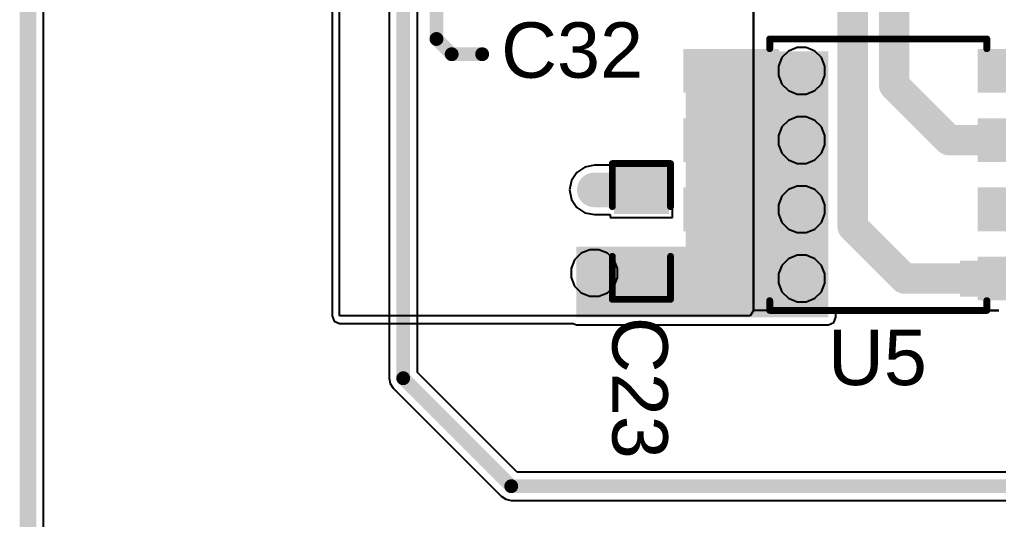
# Model space of a CAD drawing. Header units: millimetres. Extents: x -0.34 to 5.78, y -0.39 to 4.37.
# Drawn here: x 0.489 to 1.196, y 2.346 to 2.707 of the extents above; entities that cross this region are included whole.
import ezdxf

# ---------------------------------------------------------------- set-up
doc = ezdxf.new("R2010")
doc.units = ezdxf.units.MM
doc.header["$MEASUREMENT"] = 0
for name, color, linetype in [('BottomLayer', 5, 'Continuous'), ('BottomSolder', 6, 'Continuous'), ('TopLayer', 1, 'Continuous'), ('TopOverlay', 2, 'Continuous'), ('TopPaste', 8, 'Continuous'), ('TopSolder', 216, 'Continuous'), ('ViaHoleLayer', 16, 'Continuous')]:
    doc.layers.add(name, color=color, linetype=linetype)
doc.styles.add('Arial', font='', dxfattribs={"height": 0.2})
doc.styles.get('Arial').set_extended_font_data('Arial')

# ---------------------------------------------------------------- blocks, each defined once
blk = doc.blocks.new('SOIC_8_12')
at = {"layer": 'TopLayer'}
for points in [[(-0.07579, 0.08681), (-0.07579, 0.06319), (-0.13681, 0.06319), (-0.13681, 0.08681)], [(0.13681, 0.08681), (0.13681, 0.06319), (0.07579, 0.06319), (0.07579, 0.08681)], [(-0.07579, 0.03681), (-0.07579, 0.01319), (-0.13681, 0.01319), (-0.13681, 0.03681)], [(0.13681, 0.03681), (0.13681, 0.01319), (0.07579, 0.01319), (0.07579, 0.03681)], [(-0.07579, -0.01319), (-0.07579, -0.03681), (-0.13681, -0.03681), (-0.13681, -0.01319)], [(0.13681, -0.01319), (0.13681, -0.03681), (0.07579, -0.03681), (0.07579, -0.01319)], [(-0.07579, -0.06319), (-0.07579, -0.08681), (-0.13681, -0.08681), (-0.13681, -0.06319)], [(0.13681, -0.06319), (0.13681, -0.08681), (0.07579, -0.08681), (0.07579, -0.06319)]]:
    blk.add_hatch(color=1, dxfattribs=at).paths.add_polyline_path(points)
at = {"layer": 'TopOverlay'}
blk.add_hatch(color=2, dxfattribs=at).paths.add_polyline_path([(-0.072, 0.062), (-0.059, 0.062), (-0.059, 0.088), (-0.072, 0.088)])
at = {"layer": 'TopPaste'}
for points in [[(-0.07579, 0.08681), (-0.07579, 0.06319), (-0.13681, 0.06319), (-0.13681, 0.08681)], [(0.13681, 0.08681), (0.13681, 0.06319), (0.07579, 0.06319), (0.07579, 0.08681)], [(-0.07579, 0.03681), (-0.07579, 0.01319), (-0.13681, 0.01319), (-0.13681, 0.03681)], [(0.13681, 0.03681), (0.13681, 0.01319), (0.07579, 0.01319), (0.07579, 0.03681)], [(-0.07579, -0.01319), (-0.07579, -0.03681), (-0.13681, -0.03681), (-0.13681, -0.01319)], [(0.13681, -0.01319), (0.13681, -0.03681), (0.07579, -0.03681), (0.07579, -0.01319)], [(-0.07579, -0.06319), (-0.07579, -0.08681), (-0.13681, -0.08681), (-0.13681, -0.06319)], [(0.13681, -0.06319), (0.13681, -0.08681), (0.07579, -0.08681), (0.07579, -0.06319)]]:
    blk.add_hatch(color=8, dxfattribs=at).paths.add_polyline_path(points)
at = {"layer": 'TopSolder'}
for points in [[(-0.07179, 0.09081), (-0.07179, 0.05919), (-0.14081, 0.05919), (-0.14081, 0.09081)], [(0.14081, 0.09081), (0.14081, 0.05919), (0.07179, 0.05919), (0.07179, 0.09081)], [(-0.07179, 0.04081), (-0.07179, 0.00919), (-0.14081, 0.00919), (-0.14081, 0.04081)], [(0.14081, 0.04081), (0.14081, 0.00919), (0.07179, 0.00919), (0.07179, 0.04081)], [(-0.07179, -0.00919), (-0.07179, -0.04081), (-0.14081, -0.04081), (-0.14081, -0.00919)], [(0.14081, -0.00919), (0.14081, -0.04081), (0.07179, -0.04081), (0.07179, -0.00919)], [(-0.07179, -0.05919), (-0.07179, -0.09081), (-0.14081, -0.09081), (-0.14081, -0.05919)], [(0.14081, -0.05919), (0.14081, -0.09081), (0.07179, -0.09081), (0.07179, -0.05919)]]:
    blk.add_hatch(color=216, dxfattribs=at).paths.add_polyline_path(points)
at = {"layer": 'TopOverlay', "const_width": 0.005}
for points in [[(-0.07837, 0.098), (-0.07837, 0.091)], [(0.07837, 0.098), (-0.07837, 0.098)], [(0.07837, 0.098), (0.07837, 0.091)], [(-0.143, 0.075), (-0.148, 0.08)], [(-0.148, 0.08), (-0.148, 0.07)], [(-0.143, 0.075), (-0.148, 0.07)], [(-0.07837, -0.091), (-0.07837, -0.098)], [(0.07837, -0.091), (0.07837, -0.098)], [(0.07837, -0.098), (-0.07837, -0.098)]]:
    blk.add_lwpolyline(points, dxfattribs=at)
at = {"layer": 'TopOverlay', "const_width": 0.0025}
for points in [[(-0.07962, 0.098, 1), (-0.07712, 0.098, 1)], [(-0.07962, 0.098, 1), (-0.07712, 0.098, 1)], [(0.07712, 0.098, 1), (0.07962, 0.098, 1)], [(0.07712, 0.098, 1), (0.07962, 0.098, 1)], [(-0.07962, 0.091, 1), (-0.07712, 0.091, 1)], [(0.07712, 0.091, 1), (0.07962, 0.091, 1)], [(-0.14925, 0.08, 1), (-0.14675, 0.08, 1)], [(-0.14925, 0.08, 1), (-0.14675, 0.08, 1)], [(-0.14925, 0.07, 1), (-0.14675, 0.07, 1)], [(-0.14925, 0.07, 1), (-0.14675, 0.07, 1)], [(-0.14425, 0.075, 1), (-0.14175, 0.075, 1)], [(-0.14425, 0.075, 1), (-0.14175, 0.075, 1)], [(-0.07962, -0.091, 1), (-0.07712, -0.091, 1)], [(0.07712, -0.091, 1), (0.07962, -0.091, 1)], [(-0.07962, -0.098, 1), (-0.07712, -0.098, 1)], [(-0.07962, -0.098, 1), (-0.07712, -0.098, 1)], [(0.07712, -0.098, 1), (0.07962, -0.098, 1)], [(0.07712, -0.098, 1), (0.07962, -0.098, 1)]]:
    blk.add_lwpolyline(points, format="xyb", close=True, dxfattribs=at)
blk = doc.blocks.new('C___0603_127')
at = {"layer": 'TopLayer'}
for points in [[(-0.015, 0.0175), (-0.015, -0.0175), (-0.045, -0.0175), (-0.045, 0.0175)], [(0.045, 0.0175), (0.045, -0.0175), (0.015, -0.0175), (0.015, 0.0175)]]:
    blk.add_hatch(color=1, dxfattribs=at).paths.add_polyline_path(points)
at = {"layer": 'TopPaste'}
for points in [[(-0.015, 0.0175), (-0.015, -0.0175), (-0.045, -0.0175), (-0.045, 0.0175)], [(0.045, 0.0175), (0.045, -0.0175), (0.015, -0.0175), (0.015, 0.0175)]]:
    blk.add_hatch(color=8, dxfattribs=at).paths.add_polyline_path(points)
at = {"layer": 'TopSolder'}
for points in [[(-0.01264, 0.01986), (-0.01264, -0.01986), (-0.04736, -0.01986), (-0.04736, 0.01986)], [(0.04736, 0.01986), (0.04736, -0.01986), (0.01264, -0.01986), (0.01264, 0.01986)]]:
    blk.add_hatch(color=216, dxfattribs=at).paths.add_polyline_path(points)
at = {"layer": 'TopOverlay', "const_width": 0.005}
for points in [[(-0.049, 0.021), (-0.018, 0.021)], [(-0.049, 0.021), (-0.049, -0.021)], [(0.018, 0.021), (0.049, 0.021)], [(0.049, 0.021), (0.049, -0.021)], [(-0.049, -0.021), (-0.018, -0.021)], [(0.018, -0.021), (0.049, -0.021)]]:
    blk.add_lwpolyline(points, dxfattribs=at)
at = {"layer": 'TopOverlay', "const_width": 0.0025}
for points in [[(-0.05025, 0.021, 1), (-0.04775, 0.021, 1)], [(-0.05025, 0.021, 1), (-0.04775, 0.021, 1)], [(-0.01925, 0.021, 1), (-0.01675, 0.021, 1)], [(0.01675, 0.021, 1), (0.01925, 0.021, 1)], [(0.04775, 0.021, 1), (0.05025, 0.021, 1)], [(0.04775, 0.021, 1), (0.05025, 0.021, 1)], [(-0.05025, -0.021, 1), (-0.04775, -0.021, 1)], [(-0.05025, -0.021, 1), (-0.04775, -0.021, 1)], [(-0.01925, -0.021, 1), (-0.01675, -0.021, 1)], [(0.01675, -0.021, 1), (0.01925, -0.021, 1)], [(0.04775, -0.021, 1), (0.05025, -0.021, 1)], [(0.04775, -0.021, 1), (0.05025, -0.021, 1)]]:
    blk.add_lwpolyline(points, format="xyb", close=True, dxfattribs=at)

msp = doc.modelspace()

# ---------------------------------------------------------------- hatches: boundary and pattern name
at = {"layer": 'BottomLayer'}
h = msp.add_hatch(color=5, dxfattribs=at)
edge = h.paths.add_edge_path()
edge.add_arc((1.0537, 2.67), 0.01181, 0, 360)
h = msp.add_hatch(color=5, dxfattribs=at)
edge = h.paths.add_edge_path()
edge.add_arc((1.0537, 2.62), 0.01181, 0, 360)
h = msp.add_hatch(color=5, dxfattribs=at)
edge = h.paths.add_edge_path()
edge.add_arc((0.904, 2.584), 0.01181, 0, 360)
h = msp.add_hatch(color=5, dxfattribs=at)
edge = h.paths.add_edge_path()
edge.add_arc((1.0537, 2.57), 0.01181, 0, 360)
h = msp.add_hatch(color=5, dxfattribs=at)
edge = h.paths.add_edge_path()
edge.add_arc((0.904, 2.524), 0.01181, 0, 360)
h = msp.add_hatch(color=5, dxfattribs=at)
edge = h.paths.add_edge_path()
edge.add_arc((1.0537, 2.52), 0.01181, 0, 360)
at = {"layer": 'BottomSolder'}
h = msp.add_hatch(color=6, dxfattribs=at)
edge = h.paths.add_edge_path()
edge.add_arc((1.0537, 2.67), 0.00991, 0, 360)
h = msp.add_hatch(color=6, dxfattribs=at)
edge = h.paths.add_edge_path()
edge.add_arc((1.0537, 2.62), 0.00991, 0, 360)
h = msp.add_hatch(color=6, dxfattribs=at)
edge = h.paths.add_edge_path()
edge.add_arc((0.904, 2.584), 0.00991, 0, 360)
h = msp.add_hatch(color=6, dxfattribs=at)
edge = h.paths.add_edge_path()
edge.add_arc((1.0537, 2.57), 0.00991, 0, 360)
h = msp.add_hatch(color=6, dxfattribs=at)
edge = h.paths.add_edge_path()
edge.add_arc((0.904, 2.524), 0.00991, 0, 360)
h = msp.add_hatch(color=6, dxfattribs=at)
edge = h.paths.add_edge_path()
edge.add_arc((1.0537, 2.52), 0.00991, 0, 360)
at = {"layer": 'TopLayer'}
for points in [[(0.97, 2.502), (1.073, 2.502), (1.073, 2.684), (0.97, 2.684)], [(0.891, 2.492), (1.073, 2.492), (1.073, 2.543), (0.891, 2.543)]]:
    msp.add_hatch(color=1, dxfattribs=at).paths.add_polyline_path(points)
h = msp.add_hatch(color=1, dxfattribs=at)
edge = h.paths.add_edge_path()
edge.add_arc((1.0537, 2.67), 0.01181, 0, 360)
h = msp.add_hatch(color=1, dxfattribs=at)
edge = h.paths.add_edge_path()
edge.add_arc((1.0537, 2.62), 0.01181, 0, 360)
h = msp.add_hatch(color=1, dxfattribs=at)
edge = h.paths.add_edge_path()
edge.add_arc((0.904, 2.584), 0.01181, 0, 360)
h = msp.add_hatch(color=1, dxfattribs=at)
edge = h.paths.add_edge_path()
edge.add_arc((1.0537, 2.57), 0.01181, 0, 360)
h = msp.add_hatch(color=1, dxfattribs=at)
edge = h.paths.add_edge_path()
edge.add_arc((0.904, 2.524), 0.01181, 0, 360)
h = msp.add_hatch(color=1, dxfattribs=at)
edge = h.paths.add_edge_path()
edge.add_arc((1.0537, 2.52), 0.01181, 0, 360)
at = {"layer": 'TopSolder'}
h = msp.add_hatch(color=216, dxfattribs=at)
edge = h.paths.add_edge_path()
edge.add_arc((1.0537, 2.67), 0.00991, 0, 360)
h = msp.add_hatch(color=216, dxfattribs=at)
edge = h.paths.add_edge_path()
edge.add_arc((1.0537, 2.62), 0.00991, 0, 360)
h = msp.add_hatch(color=216, dxfattribs=at)
edge = h.paths.add_edge_path()
edge.add_arc((0.904, 2.584), 0.00991, 0, 360)
h = msp.add_hatch(color=216, dxfattribs=at)
edge = h.paths.add_edge_path()
edge.add_arc((1.0537, 2.57), 0.00991, 0, 360)
h = msp.add_hatch(color=216, dxfattribs=at)
edge = h.paths.add_edge_path()
edge.add_arc((0.904, 2.524), 0.00991, 0, 360)
h = msp.add_hatch(color=216, dxfattribs=at)
edge = h.paths.add_edge_path()
edge.add_arc((1.0537, 2.52), 0.00991, 0, 360)
at = {"layer": 'ViaHoleLayer'}
h = msp.add_hatch(color=16, dxfattribs=at)
edge = h.paths.add_edge_path()
edge.add_arc((1.0537, 2.67), 0.00591, 0, 360)
h = msp.add_hatch(color=16, dxfattribs=at)
edge = h.paths.add_edge_path()
edge.add_arc((1.0537, 2.62), 0.00591, 0, 360)
h = msp.add_hatch(color=16, dxfattribs=at)
edge = h.paths.add_edge_path()
edge.add_arc((0.904, 2.584), 0.00591, 0, 360)
h = msp.add_hatch(color=16, dxfattribs=at)
edge = h.paths.add_edge_path()
edge.add_arc((1.0537, 2.57), 0.00591, 0, 360)
h = msp.add_hatch(color=16, dxfattribs=at)
edge = h.paths.add_edge_path()
edge.add_arc((0.904, 2.524), 0.00591, 0, 360)
h = msp.add_hatch(color=16, dxfattribs=at)
edge = h.paths.add_edge_path()
edge.add_arc((1.0537, 2.52), 0.00591, 0, 360)

# ---------------------------------------------------------------- linework, layer by layer
at = {"layer": 'BottomLayer'}
for p, q in [((0.50622, 2.02442), (0.50622, 3.38035)), ((0.7558, 2.968), (0.7558, 2.448)), ((0.7762, 2.45222), (0.7762, 2.96378)), ((1.05036, 2.68681), (1.04418, 2.68425)), ((1.05704, 2.68681), (1.05036, 2.68681)), ((1.06322, 2.68425), (1.05704, 2.68681)), ((1.03945, 2.67952), (1.03689, 2.67334)), ((1.04418, 2.68425), (1.03945, 2.67952)), ((1.06795, 2.67952), (1.06322, 2.68425)), ((1.07051, 2.67334), (1.06795, 2.67952)), ((1.03689, 2.67334), (1.03689, 2.66666)), ((1.07051, 2.66666), (1.07051, 2.67334)), ((1.03689, 2.66666), (1.03945, 2.66048)), ((1.06795, 2.66048), (1.07051, 2.66666)), ((1.03945, 2.66048), (1.04418, 2.65575)), ((1.06322, 2.65575), (1.06795, 2.66048)), ((1.04418, 2.65575), (1.05036, 2.65319)), ((1.05036, 2.65319), (1.05704, 2.65319)), ((1.05704, 2.65319), (1.06322, 2.65575)), ((1.05036, 2.63681), (1.04418, 2.63425)), ((1.05704, 2.63681), (1.05036, 2.63681)), ((1.06322, 2.63425), (1.05704, 2.63681)), ((1.03945, 2.62952), (1.03689, 2.62334)), ((1.04418, 2.63425), (1.03945, 2.62952)), ((1.06795, 2.62952), (1.06322, 2.63425)), ((1.07051, 2.62334), (1.06795, 2.62952)), ((1.03689, 2.62334), (1.03689, 2.61666)), ((1.07051, 2.61666), (1.07051, 2.62334)), ((1.03689, 2.61666), (1.03945, 2.61048)), ((1.06795, 2.61048), (1.07051, 2.61666)), ((1.03945, 2.61048), (1.04418, 2.60575)), ((1.06322, 2.60575), (1.06795, 2.61048)), ((1.04418, 2.60575), (1.05036, 2.60319)), ((1.05036, 2.60319), (1.05704, 2.60319)), ((1.05704, 2.60319), (1.06322, 2.60575)), ((1.05036, 2.58681), (1.04418, 2.58425)), ((1.05704, 2.58681), (1.05036, 2.58681)), ((1.06322, 2.58425), (1.05704, 2.58681)), ((1.04418, 2.58425), (1.03945, 2.57952)), ((1.06795, 2.57952), (1.06322, 2.58425)), ((1.03945, 2.57952), (1.03689, 2.57334)), ((1.03689, 2.57334), (1.03689, 2.56666)), ((1.07051, 2.57334), (1.06795, 2.57952)), ((1.07051, 2.56666), (1.07051, 2.57334)), ((1.03689, 2.56666), (1.03945, 2.56048)), ((1.06795, 2.56048), (1.07051, 2.56666)), ((1.03945, 2.56048), (1.04418, 2.55575)), ((1.06322, 2.55575), (1.06795, 2.56048)), ((1.04418, 2.55575), (1.05036, 2.55319)), ((1.05036, 2.55319), (1.05704, 2.55319)), ((1.05704, 2.55319), (1.06322, 2.55575)), ((0.89448, 2.53825), (0.88975, 2.53352)), ((0.90066, 2.54081), (0.89448, 2.53825)), ((0.90734, 2.54081), (0.90066, 2.54081)), ((0.91352, 2.53825), (0.90734, 2.54081)), ((0.91825, 2.53352), (0.91352, 2.53825)), ((0.88975, 2.53352), (0.88719, 2.52734)), ((0.92081, 2.52734), (0.91825, 2.53352)), ((1.04418, 2.53425), (1.03945, 2.52952)), ((1.05036, 2.53681), (1.04418, 2.53425)), ((1.05704, 2.53681), (1.05036, 2.53681)), ((1.06322, 2.53425), (1.05704, 2.53681)), ((1.06795, 2.52952), (1.06322, 2.53425)), ((0.88719, 2.52734), (0.88719, 2.52066)), ((0.92081, 2.52066), (0.92081, 2.52734)), ((1.03945, 2.52952), (1.03689, 2.52334)), ((1.03689, 2.52334), (1.03689, 2.51666)), ((1.07051, 2.52334), (1.06795, 2.52952)), ((1.07051, 2.51666), (1.07051, 2.52334)), ((0.88719, 2.52066), (0.88975, 2.51448)), ((0.91825, 2.51448), (0.92081, 2.52066)), ((1.03689, 2.51666), (1.03945, 2.51048)), ((1.06795, 2.51048), (1.07051, 2.51666)), ((0.88975, 2.51448), (0.89448, 2.50975)), ((0.89448, 2.50975), (0.90066, 2.50719)), ((0.90734, 2.50719), (0.91352, 2.50975)), ((0.91352, 2.50975), (0.91825, 2.51448)), ((1.03945, 2.51048), (1.04418, 2.50575)), ((1.06322, 2.50575), (1.06795, 2.51048)), ((0.90066, 2.50719), (0.90734, 2.50719)), ((1.04418, 2.50575), (1.05036, 2.50319)), ((1.05036, 2.50319), (1.05704, 2.50319)), ((1.05704, 2.50319), (1.06322, 2.50575)), ((0.7558, 2.448), (0.75658, 2.4441)), ((0.84822, 2.3802), (0.7762, 2.45222)), ((0.75658, 2.4441), (0.75879, 2.44079)), ((0.75879, 2.44079), (0.83679, 2.36279)), ((2.35278, 2.3802), (0.84822, 2.3802)), ((0.83679, 2.36279), (0.8401, 2.36058)), ((0.8401, 2.36058), (0.844, 2.3598)), ((0.844, 2.3598), (2.357, 2.3598))]:
    msp.add_line(p, q, dxfattribs=at)
for points, const_width in [([(0.495, 1.803), (0.495, 3.385)], 0.012), ([(0.766, 2.448), (0.766, 2.968)], 0.01), ([(0.766, 2.448), (0.844, 2.37)], 0.01), ([(0.844, 2.37), (2.357, 2.37)], 0.01)]:
    msp.add_lwpolyline(points, dxfattribs=dict(at, const_width=const_width))
at = {"layer": 'BottomLayer', "const_width": 0.005}
for points in [[(0.7635, 2.448, 1), (0.7685, 2.448, 1)], [(0.7635, 2.448, 1), (0.7685, 2.448, 1)], [(0.8415, 2.37, 1), (0.8465, 2.37, 1)], [(0.8415, 2.37, 1), (0.8465, 2.37, 1)]]:
    msp.add_lwpolyline(points, format="xyb", close=True, dxfattribs=at)
at = {"layer": 'TopLayer'}
for p, q in [((0.72, 2.493), (0.72, 3.23378)), ((0.71459, 3.22805), (0.71459, 2.493)), ((1.019, 2.497), (1.019, 2.96)), ((1.019, 2.76359), (1.019, 2.497)), ((0.904, 2.60184), (0.89717, 2.60048)), ((0.9155, 2.60184), (0.904, 2.60184)), ((0.9605, 2.604), (0.9155, 2.604)), ((0.9155, 2.604), (0.9155, 2.60184)), ((0.9605, 2.564), (0.9605, 2.604)), ((0.89138, 2.59662), (0.88752, 2.59083)), ((0.89717, 2.60048), (0.89138, 2.59662)), ((0.88752, 2.59083), (0.88616, 2.584)), ((0.88616, 2.584), (0.88752, 2.57717)), ((0.88752, 2.57717), (0.89138, 2.57138)), ((0.89138, 2.57138), (0.89717, 2.56752)), ((0.89717, 2.56752), (0.904, 2.56616)), ((0.904, 2.56616), (0.9155, 2.56616)), ((0.9155, 2.56616), (0.9155, 2.564)), ((0.9155, 2.564), (0.9605, 2.564)), ((1.019, 2.497), (1.01659, 2.493)), ((1.196, 2.497), (1.019, 2.497)), ((1.07841, 2.492), (1.07841, 2.497)), ((1.07841, 2.497), (1.196, 2.497)), ((0.71459, 2.493), (0.71617, 2.48917)), ((0.71617, 2.48917), (0.72, 2.48759)), ((1.01659, 2.493), (0.72, 2.493)), ((1.073, 2.48659), (1.07683, 2.48817)), ((1.07683, 2.48817), (1.07841, 2.492)), ((0.72, 2.48759), (0.88859, 2.48759)), ((0.88859, 2.48759), (0.891, 2.48659)), ((0.891, 2.48659), (1.073, 2.48659))]:
    msp.add_line(p, q, dxfattribs=at)
for points, const_width in [([(1.1205, 2.6595), (1.1205, 2.8835)], 0.022), ([(1.0905, 2.5575), (1.0905, 2.74711)], 0.022), ([(1.0027, 2.67), (1.0537, 2.67)], 0.025), ([(1.1205, 2.6595), (1.16, 2.62)], 0.022), ([(1.0027, 2.62), (1.0537, 2.62)], 0.025), ([(1.16, 2.62), (1.2153, 2.62)], 0.022), ([(0.904, 2.584), (0.938, 2.584)], 0.025), ([(1.0027, 2.57), (1.0537, 2.57)], 0.025), ([(1.0905, 2.5575), (1.128, 2.52)], 0.022), ([(0.904, 2.524), (0.938, 2.524)], 0.025), ([(1.0027, 2.52), (1.0537, 2.52)], 0.025), ([(1.128, 2.52), (1.2153, 2.52)], 0.022)]:
    msp.add_lwpolyline(points, dxfattribs=dict(at, const_width=const_width))
for points, const_width in [([(0.99645, 2.67, 1), (1.00895, 2.67, 1)], 0.0125), ([(1.04745, 2.67, 1), (1.05995, 2.67, 1)], 0.0125), ([(1.115, 2.6595, 1), (1.126, 2.6595, 1)], 0.011), ([(1.115, 2.6595, 1), (1.126, 2.6595, 1)], 0.011), ([(0.99645, 2.62, 1), (1.00895, 2.62, 1)], 0.0125), ([(1.04745, 2.62, 1), (1.05995, 2.62, 1)], 0.0125), ([(1.1545, 2.62, 1), (1.1655, 2.62, 1)], 0.011), ([(1.1545, 2.62, 1), (1.1655, 2.62, 1)], 0.011), ([(0.89775, 2.584, 1), (0.91025, 2.584, 1)], 0.0125), ([(0.93175, 2.584, 1), (0.94425, 2.584, 1)], 0.0125), ([(0.99645, 2.57, 1), (1.00895, 2.57, 1)], 0.0125), ([(1.04745, 2.57, 1), (1.05995, 2.57, 1)], 0.0125), ([(1.085, 2.5575, 1), (1.096, 2.5575, 1)], 0.011), ([(1.085, 2.5575, 1), (1.096, 2.5575, 1)], 0.011), ([(0.89775, 2.524, 1), (0.91025, 2.524, 1)], 0.0125), ([(0.93175, 2.524, 1), (0.94425, 2.524, 1)], 0.0125), ([(0.99645, 2.52, 1), (1.00895, 2.52, 1)], 0.0125), ([(1.04745, 2.52, 1), (1.05995, 2.52, 1)], 0.0125), ([(1.1225, 2.52, 1), (1.1335, 2.52, 1)], 0.011), ([(1.1225, 2.52, 1), (1.1335, 2.52, 1)], 0.011)]:
    msp.add_lwpolyline(points, format="xyb", close=True, dxfattribs=dict(at, const_width=const_width))
at = {"layer": 'TopOverlay', "const_width": 0.01}
for points in [[(0.79, 2.693), (0.79, 2.816)], [(0.79, 2.693), (0.801, 2.682)], [(0.801, 2.682), (0.823, 2.682)]]:
    msp.add_lwpolyline(points, dxfattribs=at)
at = {"layer": 'TopOverlay', "const_width": 0.005}
for points in [[(0.7875, 2.693, 1), (0.7925, 2.693, 1)], [(0.7875, 2.693, 1), (0.7925, 2.693, 1)], [(0.7985, 2.682, 1), (0.8035, 2.682, 1)], [(0.7985, 2.682, 1), (0.8035, 2.682, 1)], [(0.8205, 2.682, 1), (0.8255, 2.682, 1)]]:
    msp.add_lwpolyline(points, format="xyb", close=True, dxfattribs=at)

# ---------------------------------------------------------------- block references
for name, p, rotation in [('SOIC_8_12', (1.109, 2.595), 180), ('C___0603_127', (0.938, 2.554), 90)]:
    msp.add_blockref(name, p, dxfattribs=dict(rotation=rotation))

# ---------------------------------------------------------------- texts
at = {"layer": 'TopOverlay', "style": 'Arial'}
for s, p in [('C32', (0.83668, 2.66501)), ('U5', (1.07268, 2.44301))]:
    msp.add_text(s, height=0.04, dxfattribs=at).set_placement(p)
msp.add_text('C23', height=0.04, rotation=270, dxfattribs=at).set_placement((0.91701, 2.49232))

doc.saveas('drawing.dxf')
